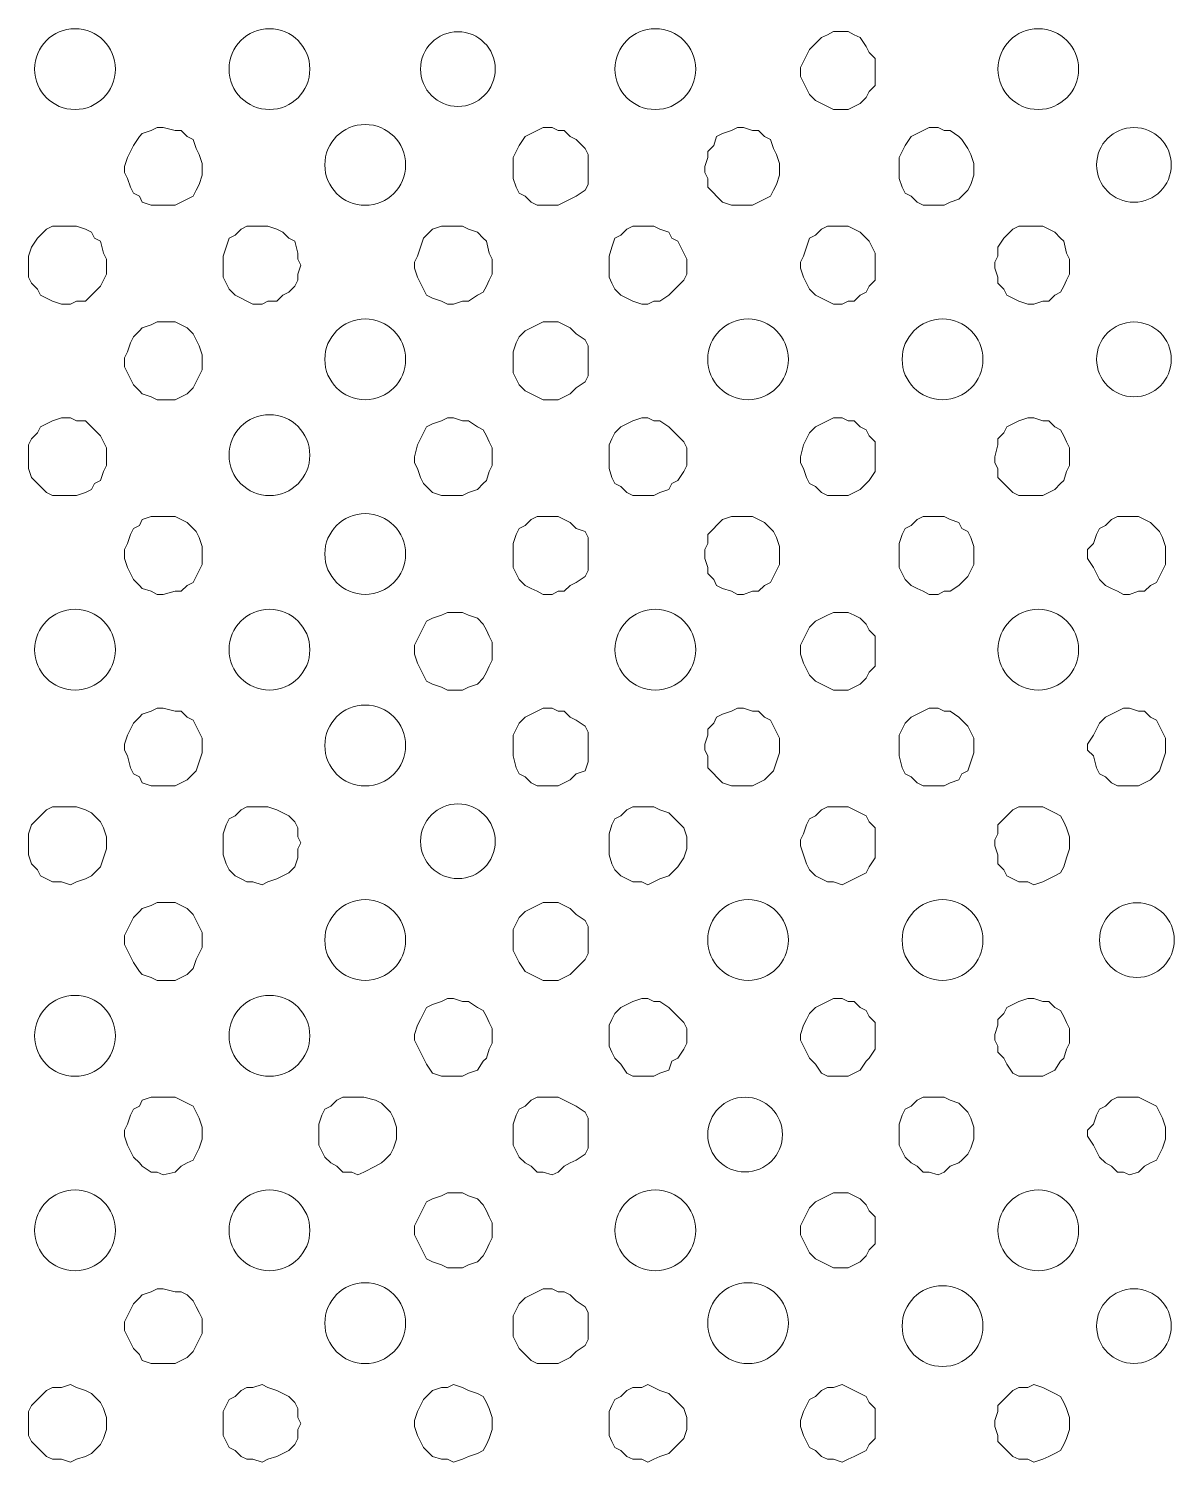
# Model space of a CAD drawing. Header units: inches. Extents: x 0.13 to 4.47, y 0.19 to 3.07.
# Drawn here: x 1.302 to 1.4799, y 1.0486 to 1.2711 of the extents above; entities that cross this region are included whole.
import ezdxf

# ---------------------------------------------------------------- set-up
doc = ezdxf.new("R2010")
doc.units = ezdxf.units.IN
doc.header["$MEASUREMENT"] = 0
doc.layers.add('PDF_PDF5_PDF12_PDF11_PROYECCION 2', color=7, linetype='Continuous')

msp = doc.modelspace()

# ---------------------------------------------------------------- linework, layer by layer
at = {"layer": 'PDF_PDF5_PDF12_PDF11_PROYECCION 2', "lineweight": 5}
for points in [[(1.43345, 1.2641), (1.43345, 1.26549), (1.43345, 1.26642), (1.43252, 1.26735), (1.43205, 1.26828), (1.43113, 1.26967), (1.4302, 1.27013), (1.42927, 1.2706), (1.42834, 1.2706), (1.42695, 1.2706), (1.42602, 1.27013), (1.42509, 1.26967), (1.42416, 1.26874), (1.42323, 1.26781), (1.42277, 1.26688), (1.4223, 1.26595), (1.42184, 1.26503), (1.42184, 1.26363), (1.4223, 1.2627), (1.42277, 1.26177), (1.42323, 1.26085), (1.42416, 1.25992), (1.42509, 1.25945), (1.42602, 1.25899), (1.42695, 1.25852), (1.42834, 1.25852), (1.42927, 1.25852), (1.4302, 1.25899), (1.43113, 1.25945), (1.43205, 1.26038), (1.43252, 1.26131), (1.43345, 1.26224), (1.43345, 1.26317)], [(1.32896, 1.24924), (1.32896, 1.25016), (1.32849, 1.25156), (1.32803, 1.25249), (1.32756, 1.25388), (1.32664, 1.25434), (1.32571, 1.25527), (1.32478, 1.25527), (1.32292, 1.25574), (1.32199, 1.25574), (1.32106, 1.25527), (1.31967, 1.25481), (1.31921, 1.25434), (1.31828, 1.25295), (1.31781, 1.25202), (1.31735, 1.25109), (1.31688, 1.2497), (1.31688, 1.24877), (1.31735, 1.24784), (1.31781, 1.24645), (1.31828, 1.24552), (1.31921, 1.24506), (1.31967, 1.24413), (1.32106, 1.24366), (1.32199, 1.24366), (1.32292, 1.24366), (1.32478, 1.24366), (1.32571, 1.24413), (1.32664, 1.24459), (1.32756, 1.24506), (1.32803, 1.24599), (1.32849, 1.24691), (1.32896, 1.24831)], [(1.38887, 1.24924), (1.38887, 1.25016), (1.38887, 1.25156), (1.3884, 1.25249), (1.38701, 1.25388), (1.38608, 1.25434), (1.38515, 1.25527), (1.38422, 1.25527), (1.38329, 1.25574), (1.3819, 1.25574), (1.38097, 1.25527), (1.38004, 1.25481), (1.37911, 1.25434), (1.37818, 1.25295), (1.37772, 1.25202), (1.37726, 1.25109), (1.37726, 1.2497), (1.37726, 1.24877), (1.37726, 1.24784), (1.37772, 1.24645), (1.37818, 1.24552), (1.37911, 1.24506), (1.38004, 1.24413), (1.38097, 1.24366), (1.3819, 1.24366), (1.38329, 1.24366), (1.38422, 1.24366), (1.38515, 1.24413), (1.38608, 1.24459), (1.38701, 1.24506), (1.3884, 1.24599), (1.38887, 1.24691), (1.38887, 1.24831)], [(1.41859, 1.24924), (1.41859, 1.25016), (1.41812, 1.25156), (1.41766, 1.25249), (1.41719, 1.25388), (1.41627, 1.25434), (1.41534, 1.25527), (1.41441, 1.25527), (1.41301, 1.25574), (1.41209, 1.25574), (1.41116, 1.25527), (1.40976, 1.25481), (1.40883, 1.25434), (1.40837, 1.25295), (1.40744, 1.25202), (1.40744, 1.25109), (1.40698, 1.2497), (1.40698, 1.24877), (1.40744, 1.24784), (1.40744, 1.24645), (1.40837, 1.24552), (1.40883, 1.24506), (1.40976, 1.24413), (1.41116, 1.24366), (1.41209, 1.24366), (1.41301, 1.24366), (1.41441, 1.24366), (1.41534, 1.24413), (1.41627, 1.24459), (1.41719, 1.24506), (1.41766, 1.24599), (1.41812, 1.24691), (1.41859, 1.24831)], [(1.44877, 1.24924), (1.44877, 1.25016), (1.44831, 1.25156), (1.44784, 1.25249), (1.44692, 1.25388), (1.44645, 1.25434), (1.44506, 1.25527), (1.44413, 1.25527), (1.4432, 1.25574), (1.44181, 1.25574), (1.44088, 1.25527), (1.43995, 1.25481), (1.43902, 1.25434), (1.43809, 1.25295), (1.43763, 1.25202), (1.43716, 1.25109), (1.43716, 1.2497), (1.43716, 1.24877), (1.43716, 1.24784), (1.43763, 1.24645), (1.43809, 1.24552), (1.43902, 1.24506), (1.43995, 1.24413), (1.44088, 1.24366), (1.44181, 1.24366), (1.4432, 1.24366), (1.44413, 1.24366), (1.44506, 1.24413), (1.44645, 1.24459), (1.44692, 1.24506), (1.44784, 1.24599), (1.44831, 1.24691), (1.44877, 1.24831)], [(1.3141, 1.23438), (1.3141, 1.2353), (1.31363, 1.23623), (1.31317, 1.23809), (1.31224, 1.23855), (1.31178, 1.23948), (1.31085, 1.23995), (1.30945, 1.24041), (1.30852, 1.24041), (1.30713, 1.24041), (1.30574, 1.24041), (1.30481, 1.23995), (1.30388, 1.23902), (1.30342, 1.23855), (1.30249, 1.23716), (1.30202, 1.23577), (1.30202, 1.23484), (1.30202, 1.23391), (1.30202, 1.23252), (1.30249, 1.23159), (1.30342, 1.23066), (1.30388, 1.22973), (1.30481, 1.22927), (1.30574, 1.2288), (1.30713, 1.22834), (1.30852, 1.22834), (1.30945, 1.2288), (1.31085, 1.2288), (1.31178, 1.22973), (1.31224, 1.2302), (1.31317, 1.23112), (1.31363, 1.23205), (1.3141, 1.23298)], [(1.34428, 1.23438), (1.34382, 1.2353), (1.34382, 1.23623), (1.34335, 1.23809), (1.34243, 1.23855), (1.3415, 1.23948), (1.34057, 1.23995), (1.33917, 1.24041), (1.33825, 1.24041), (1.33685, 1.24041), (1.33592, 1.24041), (1.335, 1.23995), (1.33407, 1.23902), (1.33314, 1.23855), (1.33267, 1.23716), (1.33221, 1.23577), (1.33221, 1.23484), (1.33221, 1.23391), (1.33221, 1.23252), (1.33267, 1.23159), (1.33314, 1.23066), (1.33407, 1.22973), (1.335, 1.22927), (1.33592, 1.2288), (1.33685, 1.22834), (1.33825, 1.22834), (1.33917, 1.2288), (1.34057, 1.2288), (1.3415, 1.22973), (1.34243, 1.2302), (1.34335, 1.23112), (1.34382, 1.23205), (1.34382, 1.23298)], [(1.374, 1.23438), (1.374, 1.2353), (1.37354, 1.23623), (1.37308, 1.23809), (1.37261, 1.23855), (1.37168, 1.23948), (1.37029, 1.23995), (1.36936, 1.24041), (1.36797, 1.24041), (1.36704, 1.24041), (1.36611, 1.24041), (1.36472, 1.23995), (1.36379, 1.23902), (1.36332, 1.23855), (1.36286, 1.23716), (1.36239, 1.23577), (1.36193, 1.23484), (1.36193, 1.23391), (1.36239, 1.23252), (1.36286, 1.23159), (1.36332, 1.23066), (1.36379, 1.22973), (1.36472, 1.22927), (1.36611, 1.2288), (1.36704, 1.22834), (1.36797, 1.22834), (1.36936, 1.2288), (1.37029, 1.2288), (1.37168, 1.22973), (1.37261, 1.2302), (1.37308, 1.23112), (1.37354, 1.23205), (1.374, 1.23298)], [(1.40419, 1.23438), (1.40419, 1.2353), (1.40373, 1.23623), (1.4028, 1.23809), (1.40187, 1.23855), (1.4014, 1.23948), (1.40001, 1.23995), (1.39908, 1.24041), (1.39815, 1.24041), (1.39722, 1.24041), (1.39583, 1.24041), (1.3949, 1.23995), (1.39397, 1.23902), (1.39305, 1.23855), (1.39258, 1.23716), (1.39212, 1.23577), (1.39212, 1.23484), (1.39212, 1.23391), (1.39212, 1.23252), (1.39258, 1.23159), (1.39305, 1.23066), (1.39397, 1.22973), (1.3949, 1.22927), (1.39583, 1.2288), (1.39722, 1.22834), (1.39815, 1.22834), (1.39908, 1.2288), (1.40001, 1.2288), (1.4014, 1.22973), (1.40187, 1.2302), (1.4028, 1.23112), (1.40373, 1.23205), (1.40419, 1.23298)], [(1.43345, 1.23438), (1.43345, 1.2353), (1.43345, 1.23623), (1.43252, 1.23809), (1.43205, 1.23855), (1.43113, 1.23948), (1.4302, 1.23995), (1.42927, 1.24041), (1.42834, 1.24041), (1.42695, 1.24041), (1.42602, 1.24041), (1.42509, 1.23995), (1.42416, 1.23902), (1.42323, 1.23855), (1.42277, 1.23716), (1.4223, 1.23577), (1.42184, 1.23484), (1.42184, 1.23391), (1.4223, 1.23252), (1.42277, 1.23159), (1.42323, 1.23066), (1.42416, 1.22973), (1.42509, 1.22927), (1.42602, 1.2288), (1.42695, 1.22834), (1.42834, 1.22834), (1.42927, 1.2288), (1.4302, 1.2288), (1.43113, 1.22973), (1.43205, 1.2302), (1.43252, 1.23112), (1.43345, 1.23205), (1.43345, 1.23298)], [(1.46363, 1.23438), (1.46363, 1.2353), (1.46317, 1.23623), (1.46271, 1.23809), (1.46224, 1.23855), (1.46131, 1.23948), (1.46038, 1.23995), (1.45945, 1.24041), (1.45806, 1.24041), (1.45713, 1.24041), (1.45574, 1.24041), (1.45481, 1.23995), (1.45388, 1.23902), (1.45342, 1.23855), (1.45249, 1.23716), (1.45249, 1.23577), (1.45202, 1.23484), (1.45202, 1.23391), (1.45249, 1.23252), (1.45249, 1.23159), (1.45342, 1.23066), (1.45388, 1.22973), (1.45481, 1.22927), (1.45574, 1.2288), (1.45713, 1.22834), (1.45806, 1.22834), (1.45945, 1.2288), (1.46038, 1.2288), (1.46131, 1.22973), (1.46224, 1.2302), (1.46271, 1.23112), (1.46317, 1.23205), (1.46363, 1.23298)], [(1.32896, 1.21905), (1.32896, 1.22044), (1.32849, 1.22184), (1.32803, 1.22277), (1.32756, 1.22369), (1.32664, 1.22462), (1.32571, 1.22509), (1.32478, 1.22555), (1.32292, 1.22555), (1.32199, 1.22555), (1.32106, 1.22509), (1.31967, 1.22462), (1.31921, 1.22416), (1.31828, 1.22323), (1.31781, 1.2223), (1.31735, 1.22091), (1.31688, 1.21998), (1.31688, 1.21859), (1.31735, 1.21766), (1.31781, 1.21673), (1.31828, 1.2158), (1.31921, 1.21487), (1.31967, 1.21441), (1.32106, 1.21394), (1.32199, 1.21348), (1.32292, 1.21348), (1.32478, 1.21348), (1.32571, 1.21394), (1.32664, 1.21441), (1.32756, 1.21533), (1.32803, 1.21626), (1.32849, 1.21719), (1.32896, 1.21812)], [(1.38887, 1.21905), (1.38887, 1.22044), (1.38887, 1.22184), (1.3884, 1.22277), (1.38701, 1.22369), (1.38608, 1.22462), (1.38515, 1.22509), (1.38422, 1.22555), (1.38329, 1.22555), (1.3819, 1.22555), (1.38097, 1.22509), (1.38004, 1.22462), (1.37911, 1.22416), (1.37818, 1.22323), (1.37772, 1.2223), (1.37726, 1.22091), (1.37726, 1.21998), (1.37726, 1.21859), (1.37726, 1.21766), (1.37772, 1.21673), (1.37818, 1.2158), (1.37911, 1.21487), (1.38004, 1.21441), (1.38097, 1.21394), (1.3819, 1.21348), (1.38329, 1.21348), (1.38422, 1.21348), (1.38515, 1.21394), (1.38608, 1.21441), (1.38701, 1.21533), (1.3884, 1.21626), (1.38887, 1.21719), (1.38887, 1.21812)], [(1.3141, 1.20419), (1.3141, 1.20605), (1.31363, 1.20698), (1.31317, 1.2079), (1.31224, 1.20883), (1.31178, 1.2093), (1.31085, 1.21023), (1.30945, 1.21023), (1.30852, 1.21069), (1.30713, 1.21069), (1.30574, 1.21023), (1.30481, 1.20976), (1.30388, 1.2093), (1.30342, 1.20837), (1.30249, 1.20744), (1.30202, 1.20651), (1.30202, 1.20465), (1.30202, 1.20372), (1.30202, 1.2028), (1.30249, 1.2014), (1.30342, 1.20047), (1.30388, 1.20001), (1.30481, 1.19908), (1.30574, 1.19862), (1.30713, 1.19862), (1.30852, 1.19862), (1.30945, 1.19862), (1.31085, 1.19908), (1.31178, 1.19955), (1.31224, 1.20047), (1.31317, 1.20094), (1.31363, 1.20233), (1.3141, 1.20326)], [(1.374, 1.20419), (1.374, 1.20605), (1.37354, 1.20698), (1.37308, 1.2079), (1.37261, 1.20883), (1.37168, 1.2093), (1.37029, 1.21023), (1.36936, 1.21023), (1.36797, 1.21069), (1.36704, 1.21069), (1.36611, 1.21023), (1.36472, 1.20976), (1.36379, 1.2093), (1.36332, 1.20837), (1.36286, 1.20744), (1.36239, 1.20651), (1.36193, 1.20465), (1.36193, 1.20372), (1.36239, 1.2028), (1.36286, 1.2014), (1.36332, 1.20047), (1.36379, 1.20001), (1.36472, 1.19908), (1.36611, 1.19862), (1.36704, 1.19862), (1.36797, 1.19862), (1.36936, 1.19862), (1.37029, 1.19908), (1.37168, 1.19955), (1.37261, 1.20047), (1.37308, 1.20094), (1.37354, 1.20233), (1.374, 1.20326)], [(1.40419, 1.20419), (1.40419, 1.20605), (1.40373, 1.20698), (1.4028, 1.2079), (1.40187, 1.20883), (1.4014, 1.2093), (1.40001, 1.21023), (1.39908, 1.21023), (1.39815, 1.21069), (1.39722, 1.21069), (1.39583, 1.21023), (1.3949, 1.20976), (1.39397, 1.2093), (1.39305, 1.20837), (1.39258, 1.20744), (1.39212, 1.20651), (1.39212, 1.20465), (1.39212, 1.20372), (1.39212, 1.2028), (1.39258, 1.2014), (1.39305, 1.20047), (1.39397, 1.20001), (1.3949, 1.19908), (1.39583, 1.19862), (1.39722, 1.19862), (1.39815, 1.19862), (1.39908, 1.19862), (1.40001, 1.19908), (1.4014, 1.19955), (1.40187, 1.20047), (1.4028, 1.20094), (1.40373, 1.20233), (1.40419, 1.20326)], [(1.43345, 1.20419), (1.43345, 1.20605), (1.43345, 1.20698), (1.43252, 1.2079), (1.43205, 1.20883), (1.43113, 1.2093), (1.4302, 1.21023), (1.42927, 1.21023), (1.42834, 1.21069), (1.42695, 1.21069), (1.42602, 1.21023), (1.42509, 1.20976), (1.42416, 1.2093), (1.42323, 1.20837), (1.42277, 1.20744), (1.4223, 1.20651), (1.42184, 1.20465), (1.42184, 1.20372), (1.4223, 1.2028), (1.42277, 1.2014), (1.42323, 1.20047), (1.42416, 1.20001), (1.42509, 1.19908), (1.42602, 1.19862), (1.42695, 1.19862), (1.42834, 1.19862), (1.42927, 1.19862), (1.4302, 1.19908), (1.43113, 1.19955), (1.43205, 1.20047), (1.43252, 1.20094), (1.43345, 1.20233), (1.43345, 1.20326)], [(1.46363, 1.20419), (1.46363, 1.20605), (1.46317, 1.20698), (1.46271, 1.2079), (1.46224, 1.20883), (1.46131, 1.2093), (1.46038, 1.21023), (1.45945, 1.21023), (1.45806, 1.21069), (1.45713, 1.21069), (1.45574, 1.21023), (1.45481, 1.20976), (1.45388, 1.2093), (1.45342, 1.20837), (1.45249, 1.20744), (1.45249, 1.20651), (1.45202, 1.20465), (1.45202, 1.20372), (1.45249, 1.2028), (1.45249, 1.2014), (1.45342, 1.20047), (1.45388, 1.20001), (1.45481, 1.19908), (1.45574, 1.19862), (1.45713, 1.19862), (1.45806, 1.19862), (1.45945, 1.19862), (1.46038, 1.19908), (1.46131, 1.19955), (1.46224, 1.20047), (1.46271, 1.20094), (1.46317, 1.20233), (1.46363, 1.20326)], [(1.32896, 1.18933), (1.32896, 1.19072), (1.32849, 1.19211), (1.32803, 1.19304), (1.32756, 1.19351), (1.32664, 1.19444), (1.32571, 1.1949), (1.32478, 1.19537), (1.32292, 1.19537), (1.32199, 1.19537), (1.32106, 1.19537), (1.31967, 1.1949), (1.31921, 1.19397), (1.31828, 1.19351), (1.31781, 1.19258), (1.31735, 1.19119), (1.31688, 1.19026), (1.31688, 1.18886), (1.31735, 1.18747), (1.31781, 1.18654), (1.31828, 1.18561), (1.31921, 1.18468), (1.31967, 1.18422), (1.32106, 1.18376), (1.32199, 1.18329), (1.32292, 1.18329), (1.32478, 1.18376), (1.32571, 1.18376), (1.32664, 1.18468), (1.32756, 1.18515), (1.32803, 1.18608), (1.32849, 1.18701), (1.32896, 1.18794)], [(1.38887, 1.18933), (1.38887, 1.19072), (1.38887, 1.19211), (1.3884, 1.19304), (1.38701, 1.19351), (1.38608, 1.19444), (1.38515, 1.1949), (1.38422, 1.19537), (1.38329, 1.19537), (1.3819, 1.19537), (1.38097, 1.19537), (1.38004, 1.1949), (1.37911, 1.19397), (1.37818, 1.19351), (1.37772, 1.19258), (1.37726, 1.19119), (1.37726, 1.19026), (1.37726, 1.18886), (1.37726, 1.18747), (1.37772, 1.18654), (1.37818, 1.18561), (1.37911, 1.18468), (1.38004, 1.18422), (1.38097, 1.18376), (1.3819, 1.18329), (1.38329, 1.18329), (1.38422, 1.18376), (1.38515, 1.18376), (1.38608, 1.18468), (1.38701, 1.18515), (1.3884, 1.18608), (1.38887, 1.18701), (1.38887, 1.18794)], [(1.41859, 1.18933), (1.41859, 1.19072), (1.41812, 1.19211), (1.41766, 1.19304), (1.41719, 1.19351), (1.41627, 1.19444), (1.41534, 1.1949), (1.41441, 1.19537), (1.41301, 1.19537), (1.41209, 1.19537), (1.41116, 1.19537), (1.40976, 1.1949), (1.40883, 1.19397), (1.40837, 1.19351), (1.40744, 1.19258), (1.40744, 1.19119), (1.40698, 1.19026), (1.40698, 1.18886), (1.40744, 1.18747), (1.40744, 1.18654), (1.40837, 1.18561), (1.40883, 1.18468), (1.40976, 1.18422), (1.41116, 1.18376), (1.41209, 1.18329), (1.41301, 1.18329), (1.41441, 1.18376), (1.41534, 1.18376), (1.41627, 1.18468), (1.41719, 1.18515), (1.41766, 1.18608), (1.41812, 1.18701), (1.41859, 1.18794)], [(1.44877, 1.18933), (1.44877, 1.19072), (1.44831, 1.19211), (1.44784, 1.19304), (1.44692, 1.19351), (1.44645, 1.19444), (1.44506, 1.1949), (1.44413, 1.19537), (1.4432, 1.19537), (1.44181, 1.19537), (1.44088, 1.19537), (1.43995, 1.1949), (1.43902, 1.19397), (1.43809, 1.19351), (1.43763, 1.19258), (1.43716, 1.19119), (1.43716, 1.19026), (1.43716, 1.18886), (1.43716, 1.18747), (1.43763, 1.18654), (1.43809, 1.18561), (1.43902, 1.18468), (1.43995, 1.18422), (1.44088, 1.18376), (1.44181, 1.18329), (1.4432, 1.18329), (1.44413, 1.18376), (1.44506, 1.18376), (1.44645, 1.18468), (1.44692, 1.18515), (1.44784, 1.18608), (1.44831, 1.18701), (1.44877, 1.18794)], [(1.47849, 1.18933), (1.47849, 1.19072), (1.47803, 1.19211), (1.47757, 1.19304), (1.4771, 1.19351), (1.47617, 1.19444), (1.47524, 1.1949), (1.47432, 1.19537), (1.47292, 1.19537), (1.47199, 1.19537), (1.47106, 1.19537), (1.47014, 1.1949), (1.46921, 1.19397), (1.46828, 1.19351), (1.46781, 1.19258), (1.46735, 1.19119), (1.46642, 1.19026), (1.46642, 1.18886), (1.46735, 1.18747), (1.46781, 1.18654), (1.46828, 1.18561), (1.46921, 1.18468), (1.47014, 1.18422), (1.47106, 1.18376), (1.47199, 1.18329), (1.47292, 1.18329), (1.47432, 1.18376), (1.47524, 1.18376), (1.47617, 1.18468), (1.4771, 1.18515), (1.47757, 1.18608), (1.47803, 1.18701), (1.47849, 1.18794)], [(1.374, 1.17493), (1.374, 1.17586), (1.37354, 1.17679), (1.37308, 1.17772), (1.37261, 1.17865), (1.37168, 1.17958), (1.37029, 1.18004), (1.36936, 1.1805), (1.36797, 1.1805), (1.36704, 1.1805), (1.36611, 1.18004), (1.36472, 1.17958), (1.36379, 1.17911), (1.36332, 1.17818), (1.36286, 1.17725), (1.36239, 1.17633), (1.36193, 1.1754), (1.36193, 1.174), (1.36239, 1.17261), (1.36286, 1.17168), (1.36332, 1.17075), (1.36379, 1.16982), (1.36472, 1.16936), (1.36611, 1.16889), (1.36704, 1.16843), (1.36797, 1.16843), (1.36936, 1.16843), (1.37029, 1.16889), (1.37168, 1.16936), (1.37261, 1.17029), (1.37308, 1.17122), (1.37354, 1.17215), (1.374, 1.17307)], [(1.43345, 1.17493), (1.43345, 1.17586), (1.43345, 1.17679), (1.43252, 1.17772), (1.43205, 1.17865), (1.43113, 1.17958), (1.4302, 1.18004), (1.42927, 1.1805), (1.42834, 1.1805), (1.42695, 1.1805), (1.42602, 1.18004), (1.42509, 1.17958), (1.42416, 1.17911), (1.42323, 1.17818), (1.42277, 1.17725), (1.4223, 1.17633), (1.42184, 1.1754), (1.42184, 1.174), (1.4223, 1.17261), (1.42277, 1.17168), (1.42323, 1.17075), (1.42416, 1.16982), (1.42509, 1.16936), (1.42602, 1.16889), (1.42695, 1.16843), (1.42834, 1.16843), (1.42927, 1.16843), (1.4302, 1.16889), (1.43113, 1.16936), (1.43205, 1.17029), (1.43252, 1.17122), (1.43345, 1.17215), (1.43345, 1.17307)], [(1.32896, 1.15961), (1.32896, 1.161), (1.32849, 1.16193), (1.32803, 1.16286), (1.32756, 1.16379), (1.32664, 1.16425), (1.32571, 1.16518), (1.32478, 1.16518), (1.32292, 1.16564), (1.32199, 1.16564), (1.32106, 1.16518), (1.31967, 1.16472), (1.31921, 1.16425), (1.31828, 1.16332), (1.31781, 1.16239), (1.31735, 1.16146), (1.31688, 1.16007), (1.31688, 1.15914), (1.31735, 1.15821), (1.31781, 1.15636), (1.31828, 1.15543), (1.31921, 1.15496), (1.31967, 1.15403), (1.32106, 1.15357), (1.32199, 1.15357), (1.32292, 1.15357), (1.32478, 1.15357), (1.32571, 1.15403), (1.32664, 1.1545), (1.32756, 1.15543), (1.32803, 1.15589), (1.32849, 1.15728), (1.32896, 1.15868)], [(1.38887, 1.15961), (1.38887, 1.161), (1.38887, 1.16193), (1.3884, 1.16286), (1.38701, 1.16379), (1.38608, 1.16425), (1.38515, 1.16518), (1.38422, 1.16518), (1.38329, 1.16564), (1.3819, 1.16564), (1.38097, 1.16518), (1.38004, 1.16472), (1.37911, 1.16425), (1.37818, 1.16332), (1.37772, 1.16239), (1.37726, 1.16146), (1.37726, 1.16007), (1.37726, 1.15914), (1.37726, 1.15821), (1.37772, 1.15636), (1.37818, 1.15543), (1.37911, 1.15496), (1.38004, 1.15403), (1.38097, 1.15357), (1.3819, 1.15357), (1.38329, 1.15357), (1.38422, 1.15357), (1.38515, 1.15403), (1.38608, 1.1545), (1.38701, 1.15543), (1.3884, 1.15589), (1.38887, 1.15728), (1.38887, 1.15868)], [(1.41859, 1.15961), (1.41859, 1.161), (1.41812, 1.16193), (1.41766, 1.16286), (1.41719, 1.16379), (1.41627, 1.16425), (1.41534, 1.16518), (1.41441, 1.16518), (1.41301, 1.16564), (1.41209, 1.16564), (1.41116, 1.16518), (1.40976, 1.16472), (1.40883, 1.16425), (1.40837, 1.16332), (1.40744, 1.16239), (1.40744, 1.16146), (1.40698, 1.16007), (1.40698, 1.15914), (1.40744, 1.15821), (1.40744, 1.15636), (1.40837, 1.15543), (1.40883, 1.15496), (1.40976, 1.15403), (1.41116, 1.15357), (1.41209, 1.15357), (1.41301, 1.15357), (1.41441, 1.15357), (1.41534, 1.15403), (1.41627, 1.1545), (1.41719, 1.15543), (1.41766, 1.15589), (1.41812, 1.15728), (1.41859, 1.15868)], [(1.44877, 1.15961), (1.44877, 1.161), (1.44831, 1.16193), (1.44784, 1.16286), (1.44692, 1.16379), (1.44645, 1.16425), (1.44506, 1.16518), (1.44413, 1.16518), (1.4432, 1.16564), (1.44181, 1.16564), (1.44088, 1.16518), (1.43995, 1.16472), (1.43902, 1.16425), (1.43809, 1.16332), (1.43763, 1.16239), (1.43716, 1.16146), (1.43716, 1.16007), (1.43716, 1.15914), (1.43716, 1.15821), (1.43763, 1.15636), (1.43809, 1.15543), (1.43902, 1.15496), (1.43995, 1.15403), (1.44088, 1.15357), (1.44181, 1.15357), (1.4432, 1.15357), (1.44413, 1.15357), (1.44506, 1.15403), (1.44645, 1.1545), (1.44692, 1.15543), (1.44784, 1.15589), (1.44831, 1.15728), (1.44877, 1.15868)], [(1.47849, 1.15961), (1.47849, 1.161), (1.47803, 1.16193), (1.47757, 1.16286), (1.4771, 1.16379), (1.47617, 1.16425), (1.47524, 1.16518), (1.47432, 1.16518), (1.47292, 1.16564), (1.47199, 1.16564), (1.47106, 1.16518), (1.47014, 1.16472), (1.46921, 1.16425), (1.46828, 1.16332), (1.46781, 1.16239), (1.46735, 1.16146), (1.46642, 1.16007), (1.46642, 1.15914), (1.46735, 1.15821), (1.46781, 1.15636), (1.46828, 1.15543), (1.46921, 1.15496), (1.47014, 1.15403), (1.47106, 1.15357), (1.47199, 1.15357), (1.47292, 1.15357), (1.47432, 1.15357), (1.47524, 1.15403), (1.47617, 1.1545), (1.4771, 1.15543), (1.47757, 1.15589), (1.47803, 1.15728), (1.47849, 1.15868)], [(1.3141, 1.14475), (1.3141, 1.14567), (1.31363, 1.14707), (1.31317, 1.148), (1.31224, 1.14893), (1.31178, 1.14939), (1.31085, 1.14985), (1.30945, 1.15032), (1.30852, 1.15032), (1.30713, 1.15032), (1.30574, 1.15032), (1.30481, 1.14985), (1.30388, 1.14893), (1.30342, 1.14846), (1.30249, 1.14753), (1.30202, 1.14614), (1.30202, 1.14521), (1.30202, 1.14428), (1.30202, 1.14289), (1.30249, 1.1415), (1.30342, 1.14057), (1.30388, 1.13964), (1.30481, 1.13917), (1.30574, 1.13871), (1.30713, 1.13871), (1.30852, 1.13824), (1.30945, 1.13871), (1.31085, 1.13917), (1.31178, 1.13964), (1.31224, 1.1401), (1.31317, 1.14103), (1.31363, 1.14242), (1.3141, 1.14382)], [(1.34428, 1.14475), (1.34382, 1.14567), (1.34382, 1.14707), (1.34335, 1.148), (1.34243, 1.14893), (1.3415, 1.14939), (1.34057, 1.14985), (1.33917, 1.15032), (1.33825, 1.15032), (1.33685, 1.15032), (1.33592, 1.15032), (1.335, 1.14985), (1.33407, 1.14893), (1.33314, 1.14846), (1.33267, 1.14753), (1.33221, 1.14614), (1.33221, 1.14521), (1.33221, 1.14428), (1.33221, 1.14289), (1.33267, 1.1415), (1.33314, 1.14057), (1.33407, 1.13964), (1.335, 1.13917), (1.33592, 1.13871), (1.33685, 1.13871), (1.33825, 1.13824), (1.33917, 1.13871), (1.34057, 1.13917), (1.3415, 1.13964), (1.34243, 1.1401), (1.34335, 1.14103), (1.34382, 1.14242), (1.34382, 1.14382)], [(1.40419, 1.14475), (1.40419, 1.14567), (1.40373, 1.14707), (1.4028, 1.148), (1.40187, 1.14893), (1.4014, 1.14939), (1.40001, 1.14985), (1.39908, 1.15032), (1.39815, 1.15032), (1.39722, 1.15032), (1.39583, 1.15032), (1.3949, 1.14985), (1.39397, 1.14893), (1.39305, 1.14846), (1.39258, 1.14753), (1.39212, 1.14614), (1.39212, 1.14521), (1.39212, 1.14428), (1.39212, 1.14289), (1.39258, 1.1415), (1.39305, 1.14057), (1.39397, 1.13964), (1.3949, 1.13917), (1.39583, 1.13871), (1.39722, 1.13871), (1.39815, 1.13824), (1.39908, 1.13871), (1.40001, 1.13917), (1.4014, 1.13964), (1.40187, 1.1401), (1.4028, 1.14103), (1.40373, 1.14242), (1.40419, 1.14382)], [(1.43345, 1.14475), (1.43345, 1.14567), (1.43345, 1.14707), (1.43252, 1.148), (1.43205, 1.14893), (1.43113, 1.14939), (1.4302, 1.14985), (1.42927, 1.15032), (1.42834, 1.15032), (1.42695, 1.15032), (1.42602, 1.15032), (1.42509, 1.14985), (1.42416, 1.14893), (1.42323, 1.14846), (1.42277, 1.14753), (1.4223, 1.14614), (1.42184, 1.14521), (1.42184, 1.14428), (1.4223, 1.14289), (1.42277, 1.1415), (1.42323, 1.14057), (1.42416, 1.13964), (1.42509, 1.13917), (1.42602, 1.13871), (1.42695, 1.13871), (1.42834, 1.13824), (1.42927, 1.13871), (1.4302, 1.13917), (1.43113, 1.13964), (1.43205, 1.1401), (1.43252, 1.14103), (1.43345, 1.14242), (1.43345, 1.14382)], [(1.46363, 1.14475), (1.46363, 1.14567), (1.46317, 1.14707), (1.46271, 1.148), (1.46224, 1.14893), (1.46131, 1.14939), (1.46038, 1.14985), (1.45945, 1.15032), (1.45806, 1.15032), (1.45713, 1.15032), (1.45574, 1.15032), (1.45481, 1.14985), (1.45388, 1.14893), (1.45342, 1.14846), (1.45249, 1.14753), (1.45249, 1.14614), (1.45202, 1.14521), (1.45202, 1.14428), (1.45249, 1.14289), (1.45249, 1.1415), (1.45342, 1.14057), (1.45388, 1.13964), (1.45481, 1.13917), (1.45574, 1.13871), (1.45713, 1.13871), (1.45806, 1.13824), (1.45945, 1.13871), (1.46038, 1.13917), (1.46131, 1.13964), (1.46224, 1.1401), (1.46271, 1.14103), (1.46317, 1.14242), (1.46363, 1.14382)], [(1.32896, 1.12989), (1.32896, 1.13081), (1.32849, 1.13174), (1.32803, 1.13267), (1.32756, 1.1336), (1.32664, 1.13453), (1.32571, 1.13499), (1.32478, 1.13546), (1.32292, 1.13546), (1.32199, 1.13546), (1.32106, 1.13499), (1.31967, 1.13453), (1.31921, 1.13406), (1.31828, 1.13314), (1.31781, 1.13221), (1.31735, 1.13128), (1.31688, 1.13035), (1.31688, 1.12896), (1.31735, 1.12803), (1.31781, 1.1271), (1.31828, 1.12617), (1.31921, 1.12478), (1.31967, 1.12431), (1.32106, 1.12385), (1.32199, 1.12338), (1.32292, 1.12338), (1.32478, 1.12338), (1.32571, 1.12385), (1.32664, 1.12431), (1.32756, 1.12524), (1.32803, 1.12663), (1.32849, 1.12756), (1.32896, 1.12849)], [(1.38887, 1.12989), (1.38887, 1.13081), (1.38887, 1.13174), (1.3884, 1.13267), (1.38701, 1.1336), (1.38608, 1.13453), (1.38515, 1.13499), (1.38422, 1.13546), (1.38329, 1.13546), (1.3819, 1.13546), (1.38097, 1.13499), (1.38004, 1.13453), (1.37911, 1.13406), (1.37818, 1.13314), (1.37772, 1.13221), (1.37726, 1.13128), (1.37726, 1.13035), (1.37726, 1.12896), (1.37726, 1.12803), (1.37772, 1.1271), (1.37818, 1.12617), (1.37911, 1.12478), (1.38004, 1.12431), (1.38097, 1.12385), (1.3819, 1.12338), (1.38329, 1.12338), (1.38422, 1.12338), (1.38515, 1.12385), (1.38608, 1.12431), (1.38701, 1.12524), (1.3884, 1.12663), (1.38887, 1.12756), (1.38887, 1.12849)], [(1.374, 1.11456), (1.374, 1.11595), (1.37354, 1.11688), (1.37308, 1.11781), (1.37261, 1.11874), (1.37168, 1.1192), (1.37029, 1.12013), (1.36936, 1.12013), (1.36797, 1.1206), (1.36704, 1.1206), (1.36611, 1.12013), (1.36472, 1.11967), (1.36379, 1.1192), (1.36332, 1.11828), (1.36286, 1.11735), (1.36239, 1.11642), (1.36193, 1.11502), (1.36193, 1.1141), (1.36239, 1.11317), (1.36286, 1.11224), (1.36332, 1.11131), (1.36379, 1.11038), (1.36472, 1.10899), (1.36611, 1.10852), (1.36704, 1.10852), (1.36797, 1.10852), (1.36936, 1.10852), (1.37029, 1.10899), (1.37168, 1.10945), (1.37261, 1.11084), (1.37308, 1.11131), (1.37354, 1.1127), (1.374, 1.11363)], [(1.40419, 1.11456), (1.40419, 1.11595), (1.40373, 1.11688), (1.4028, 1.11781), (1.40187, 1.11874), (1.4014, 1.1192), (1.40001, 1.12013), (1.39908, 1.12013), (1.39815, 1.1206), (1.39722, 1.1206), (1.39583, 1.12013), (1.3949, 1.11967), (1.39397, 1.1192), (1.39305, 1.11828), (1.39258, 1.11735), (1.39212, 1.11642), (1.39212, 1.11502), (1.39212, 1.1141), (1.39212, 1.11317), (1.39258, 1.11224), (1.39305, 1.11131), (1.39397, 1.11038), (1.3949, 1.10899), (1.39583, 1.10852), (1.39722, 1.10852), (1.39815, 1.10852), (1.39908, 1.10852), (1.40001, 1.10899), (1.4014, 1.10945), (1.40187, 1.11084), (1.4028, 1.11131), (1.40373, 1.1127), (1.40419, 1.11363)], [(1.43345, 1.11456), (1.43345, 1.11595), (1.43345, 1.11688), (1.43252, 1.11781), (1.43205, 1.11874), (1.43113, 1.1192), (1.4302, 1.12013), (1.42927, 1.12013), (1.42834, 1.1206), (1.42695, 1.1206), (1.42602, 1.12013), (1.42509, 1.11967), (1.42416, 1.1192), (1.42323, 1.11828), (1.42277, 1.11735), (1.4223, 1.11642), (1.42184, 1.11502), (1.42184, 1.1141), (1.4223, 1.11317), (1.42277, 1.11224), (1.42323, 1.11131), (1.42416, 1.11038), (1.42509, 1.10899), (1.42602, 1.10852), (1.42695, 1.10852), (1.42834, 1.10852), (1.42927, 1.10852), (1.4302, 1.10899), (1.43113, 1.10945), (1.43205, 1.11084), (1.43252, 1.11131), (1.43345, 1.1127), (1.43345, 1.11363)], [(1.46363, 1.11456), (1.46363, 1.11595), (1.46317, 1.11688), (1.46271, 1.11781), (1.46224, 1.11874), (1.46131, 1.1192), (1.46038, 1.12013), (1.45945, 1.12013), (1.45806, 1.1206), (1.45713, 1.1206), (1.45574, 1.12013), (1.45481, 1.11967), (1.45388, 1.1192), (1.45342, 1.11828), (1.45249, 1.11735), (1.45249, 1.11642), (1.45202, 1.11502), (1.45202, 1.1141), (1.45249, 1.11317), (1.45249, 1.11224), (1.45342, 1.11131), (1.45388, 1.11038), (1.45481, 1.10899), (1.45574, 1.10852), (1.45713, 1.10852), (1.45806, 1.10852), (1.45945, 1.10852), (1.46038, 1.10899), (1.46131, 1.10945), (1.46224, 1.11084), (1.46271, 1.11131), (1.46317, 1.1127), (1.46363, 1.11363)], [(1.32896, 1.0997), (1.32896, 1.10063), (1.32849, 1.10202), (1.32803, 1.10295), (1.32756, 1.10388), (1.32664, 1.10434), (1.32571, 1.10481), (1.32478, 1.10527), (1.32292, 1.10527), (1.32199, 1.10527), (1.32106, 1.10527), (1.31967, 1.10481), (1.31921, 1.10388), (1.31828, 1.10341), (1.31781, 1.10249), (1.31735, 1.10109), (1.31688, 1.10016), (1.31688, 1.09923), (1.31735, 1.09784), (1.31781, 1.09691), (1.31828, 1.09598), (1.31921, 1.09506), (1.31967, 1.09459), (1.32106, 1.09366), (1.32199, 1.09366), (1.32292, 1.0932), (1.32478, 1.09366), (1.32571, 1.09459), (1.32664, 1.09506), (1.32756, 1.09552), (1.32803, 1.09645), (1.32849, 1.09738), (1.32896, 1.09877)], [(1.35914, 1.0997), (1.35914, 1.10063), (1.35868, 1.10202), (1.35822, 1.10295), (1.35729, 1.10388), (1.35682, 1.10434), (1.35589, 1.10481), (1.35404, 1.10527), (1.35311, 1.10527), (1.35218, 1.10527), (1.35078, 1.10527), (1.34986, 1.10481), (1.34893, 1.10388), (1.348, 1.10341), (1.34753, 1.10249), (1.34707, 1.10109), (1.34707, 1.10016), (1.34707, 1.09923), (1.34707, 1.09784), (1.34753, 1.09691), (1.348, 1.09598), (1.34893, 1.09506), (1.34986, 1.09459), (1.35078, 1.09366), (1.35218, 1.09366), (1.35311, 1.0932), (1.35404, 1.09366), (1.35589, 1.09459), (1.35682, 1.09506), (1.35729, 1.09552), (1.35822, 1.09645), (1.35868, 1.09738), (1.35914, 1.09877)], [(1.38887, 1.0997), (1.38887, 1.10063), (1.38887, 1.10202), (1.3884, 1.10295), (1.38701, 1.10388), (1.38608, 1.10434), (1.38515, 1.10481), (1.38422, 1.10527), (1.38329, 1.10527), (1.3819, 1.10527), (1.38097, 1.10527), (1.38004, 1.10481), (1.37911, 1.10388), (1.37818, 1.10341), (1.37772, 1.10249), (1.37726, 1.10109), (1.37726, 1.10016), (1.37726, 1.09923), (1.37726, 1.09784), (1.37772, 1.09691), (1.37818, 1.09598), (1.37911, 1.09506), (1.38004, 1.09459), (1.38097, 1.09366), (1.3819, 1.09366), (1.38329, 1.0932), (1.38422, 1.09366), (1.38515, 1.09459), (1.38608, 1.09506), (1.38701, 1.09552), (1.3884, 1.09645), (1.38887, 1.09738), (1.38887, 1.09877)], [(1.44877, 1.0997), (1.44877, 1.10063), (1.44831, 1.10202), (1.44784, 1.10295), (1.44692, 1.10388), (1.44645, 1.10434), (1.44506, 1.10481), (1.44413, 1.10527), (1.4432, 1.10527), (1.44181, 1.10527), (1.44088, 1.10527), (1.43995, 1.10481), (1.43902, 1.10388), (1.43809, 1.10341), (1.43763, 1.10249), (1.43716, 1.10109), (1.43716, 1.10016), (1.43716, 1.09923), (1.43716, 1.09784), (1.43763, 1.09691), (1.43809, 1.09598), (1.43902, 1.09506), (1.43995, 1.09459), (1.44088, 1.09366), (1.44181, 1.09366), (1.4432, 1.0932), (1.44413, 1.09366), (1.44506, 1.09459), (1.44645, 1.09506), (1.44692, 1.09552), (1.44784, 1.09645), (1.44831, 1.09738), (1.44877, 1.09877)], [(1.47849, 1.0997), (1.47849, 1.10063), (1.47803, 1.10202), (1.47757, 1.10295), (1.4771, 1.10388), (1.47617, 1.10434), (1.47524, 1.10481), (1.47432, 1.10527), (1.47292, 1.10527), (1.47199, 1.10527), (1.47106, 1.10527), (1.47014, 1.10481), (1.46921, 1.10388), (1.46828, 1.10341), (1.46781, 1.10249), (1.46735, 1.10109), (1.46642, 1.10016), (1.46642, 1.09923), (1.46735, 1.09784), (1.46781, 1.09691), (1.46828, 1.09598), (1.46921, 1.09506), (1.47014, 1.09459), (1.47106, 1.09366), (1.47199, 1.09366), (1.47292, 1.0932), (1.47432, 1.09366), (1.47524, 1.09459), (1.47617, 1.09506), (1.4771, 1.09552), (1.47757, 1.09645), (1.47803, 1.09738), (1.47849, 1.09877)], [(1.374, 1.08484), (1.374, 1.08577), (1.37354, 1.0867), (1.37308, 1.08762), (1.37261, 1.08855), (1.37168, 1.08948), (1.37029, 1.08995), (1.36936, 1.09041), (1.36797, 1.09041), (1.36704, 1.09041), (1.36611, 1.08995), (1.36472, 1.08948), (1.36379, 1.08902), (1.36332, 1.08809), (1.36286, 1.08716), (1.36239, 1.08623), (1.36193, 1.0853), (1.36193, 1.08391), (1.36239, 1.08298), (1.36286, 1.08205), (1.36332, 1.08112), (1.36379, 1.08019), (1.36472, 1.07973), (1.36611, 1.07927), (1.36704, 1.0788), (1.36797, 1.0788), (1.36936, 1.0788), (1.37029, 1.07927), (1.37168, 1.07973), (1.37261, 1.08066), (1.37308, 1.08159), (1.37354, 1.08252), (1.374, 1.08345)], [(1.43345, 1.08484), (1.43345, 1.08577), (1.43345, 1.0867), (1.43252, 1.08762), (1.43205, 1.08855), (1.43113, 1.08948), (1.4302, 1.08995), (1.42927, 1.09041), (1.42834, 1.09041), (1.42695, 1.09041), (1.42602, 1.08995), (1.42509, 1.08948), (1.42416, 1.08902), (1.42323, 1.08809), (1.42277, 1.08716), (1.4223, 1.08623), (1.42184, 1.0853), (1.42184, 1.08391), (1.4223, 1.08298), (1.42277, 1.08205), (1.42323, 1.08112), (1.42416, 1.08019), (1.42509, 1.07973), (1.42602, 1.07927), (1.42695, 1.0788), (1.42834, 1.0788), (1.42927, 1.0788), (1.4302, 1.07927), (1.43113, 1.07973), (1.43205, 1.08066), (1.43252, 1.08159), (1.43345, 1.08252), (1.43345, 1.08345)], [(1.32896, 1.06951), (1.32896, 1.07091), (1.32849, 1.07184), (1.32803, 1.07276), (1.32756, 1.07369), (1.32664, 1.07462), (1.32571, 1.07509), (1.32478, 1.07509), (1.32292, 1.07555), (1.32199, 1.07555), (1.32106, 1.07509), (1.31967, 1.07462), (1.31921, 1.07416), (1.31828, 1.07323), (1.31781, 1.0723), (1.31735, 1.07137), (1.31688, 1.07044), (1.31688, 1.06905), (1.31735, 1.06812), (1.31781, 1.06719), (1.31828, 1.06626), (1.31921, 1.06533), (1.31967, 1.0644), (1.32106, 1.06394), (1.32199, 1.06394), (1.32292, 1.06394), (1.32478, 1.06394), (1.32571, 1.0644), (1.32664, 1.06487), (1.32756, 1.0658), (1.32803, 1.06673), (1.32849, 1.06766), (1.32896, 1.06858)], [(1.38887, 1.06951), (1.38887, 1.07091), (1.38887, 1.07184), (1.3884, 1.07276), (1.38701, 1.07369), (1.38608, 1.07462), (1.38515, 1.07509), (1.38422, 1.07509), (1.38329, 1.07555), (1.3819, 1.07555), (1.38097, 1.07509), (1.38004, 1.07462), (1.37911, 1.07416), (1.37818, 1.07323), (1.37772, 1.0723), (1.37726, 1.07137), (1.37726, 1.07044), (1.37726, 1.06905), (1.37726, 1.06812), (1.37772, 1.06719), (1.37818, 1.06626), (1.37911, 1.06533), (1.38004, 1.0644), (1.38097, 1.06394), (1.3819, 1.06394), (1.38329, 1.06394), (1.38422, 1.06394), (1.38515, 1.0644), (1.38608, 1.06487), (1.38701, 1.0658), (1.3884, 1.06673), (1.38887, 1.06766), (1.38887, 1.06858)], [(1.3141, 1.05465), (1.3141, 1.05558), (1.31363, 1.05697), (1.31317, 1.0579), (1.31224, 1.05883), (1.31178, 1.0593), (1.31085, 1.05976), (1.30945, 1.06023), (1.30852, 1.06069), (1.30713, 1.06023), (1.30574, 1.06023), (1.30481, 1.05976), (1.30388, 1.05883), (1.30342, 1.05837), (1.30249, 1.05744), (1.30202, 1.05651), (1.30202, 1.05512), (1.30202, 1.05419), (1.30202, 1.05279), (1.30249, 1.05187), (1.30342, 1.05094), (1.30388, 1.05047), (1.30481, 1.04954), (1.30574, 1.04908), (1.30713, 1.04908), (1.30852, 1.04862), (1.30945, 1.04908), (1.31085, 1.04954), (1.31178, 1.05001), (1.31224, 1.05047), (1.31317, 1.0514), (1.31363, 1.05233), (1.3141, 1.05372)], [(1.34428, 1.05465), (1.34382, 1.05558), (1.34382, 1.05697), (1.34335, 1.0579), (1.34243, 1.05883), (1.3415, 1.0593), (1.34057, 1.05976), (1.33917, 1.06023), (1.33825, 1.06069), (1.33685, 1.06023), (1.33592, 1.06023), (1.335, 1.05976), (1.33407, 1.05883), (1.33314, 1.05837), (1.33267, 1.05744), (1.33221, 1.05651), (1.33221, 1.05512), (1.33221, 1.05419), (1.33221, 1.05279), (1.33267, 1.05187), (1.33314, 1.05094), (1.33407, 1.05047), (1.335, 1.04954), (1.33592, 1.04908), (1.33685, 1.04908), (1.33825, 1.04862), (1.33917, 1.04908), (1.34057, 1.04954), (1.3415, 1.05001), (1.34243, 1.05047), (1.34335, 1.0514), (1.34382, 1.05233), (1.34382, 1.05372)], [(1.374, 1.05465), (1.374, 1.05558), (1.37354, 1.05697), (1.37308, 1.0579), (1.37261, 1.05883), (1.37168, 1.0593), (1.37029, 1.05976), (1.36936, 1.06023), (1.36797, 1.06069), (1.36704, 1.06023), (1.36611, 1.06023), (1.36472, 1.05976), (1.36379, 1.05883), (1.36332, 1.05837), (1.36286, 1.05744), (1.36239, 1.05651), (1.36193, 1.05512), (1.36193, 1.05419), (1.36239, 1.05279), (1.36286, 1.05187), (1.36332, 1.05094), (1.36379, 1.05047), (1.36472, 1.04954), (1.36611, 1.04908), (1.36704, 1.04908), (1.36797, 1.04862), (1.36936, 1.04908), (1.37029, 1.04954), (1.37168, 1.05001), (1.37261, 1.05047), (1.37308, 1.0514), (1.37354, 1.05233), (1.374, 1.05372)], [(1.40419, 1.05465), (1.40419, 1.05558), (1.40373, 1.05697), (1.4028, 1.0579), (1.40187, 1.05883), (1.4014, 1.0593), (1.40001, 1.05976), (1.39908, 1.06023), (1.39815, 1.06069), (1.39722, 1.06023), (1.39583, 1.06023), (1.3949, 1.05976), (1.39397, 1.05883), (1.39305, 1.05837), (1.39258, 1.05744), (1.39212, 1.05651), (1.39212, 1.05512), (1.39212, 1.05419), (1.39212, 1.05279), (1.39258, 1.05187), (1.39305, 1.05094), (1.39397, 1.05047), (1.3949, 1.04954), (1.39583, 1.04908), (1.39722, 1.04908), (1.39815, 1.04862), (1.39908, 1.04908), (1.40001, 1.04954), (1.4014, 1.05001), (1.40187, 1.05047), (1.4028, 1.0514), (1.40373, 1.05233), (1.40419, 1.05372)], [(1.43345, 1.05465), (1.43345, 1.05558), (1.43345, 1.05697), (1.43252, 1.0579), (1.43205, 1.05883), (1.43113, 1.0593), (1.4302, 1.05976), (1.42927, 1.06023), (1.42834, 1.06069), (1.42695, 1.06023), (1.42602, 1.06023), (1.42509, 1.05976), (1.42416, 1.05883), (1.42323, 1.05837), (1.42277, 1.05744), (1.4223, 1.05651), (1.42184, 1.05512), (1.42184, 1.05419), (1.4223, 1.05279), (1.42277, 1.05187), (1.42323, 1.05094), (1.42416, 1.05047), (1.42509, 1.04954), (1.42602, 1.04908), (1.42695, 1.04908), (1.42834, 1.04862), (1.42927, 1.04908), (1.4302, 1.04954), (1.43113, 1.05001), (1.43205, 1.05047), (1.43252, 1.0514), (1.43345, 1.05233), (1.43345, 1.05372)], [(1.46363, 1.05465), (1.46363, 1.05558), (1.46317, 1.05697), (1.46271, 1.0579), (1.46224, 1.05883), (1.46131, 1.0593), (1.46038, 1.05976), (1.45945, 1.06023), (1.45806, 1.06069), (1.45713, 1.06023), (1.45574, 1.06023), (1.45481, 1.05976), (1.45388, 1.05883), (1.45342, 1.05837), (1.45249, 1.05744), (1.45249, 1.05651), (1.45202, 1.05512), (1.45202, 1.05419), (1.45249, 1.05279), (1.45249, 1.05187), (1.45342, 1.05094), (1.45388, 1.05047), (1.45481, 1.04954), (1.45574, 1.04908), (1.45713, 1.04908), (1.45806, 1.04862), (1.45945, 1.04908), (1.46038, 1.04954), (1.46131, 1.05001), (1.46224, 1.05047), (1.46271, 1.0514), (1.46317, 1.05233), (1.46363, 1.05372)]]:
    msp.add_lwpolyline(points, close=True, dxfattribs=at)
for centre, radius in [((1.30922, 1.26479), 0.00627), ((1.33941, 1.26479), 0.00627), ((1.36866, 1.26479), 0.0058), ((1.39931, 1.26479), 0.00627), ((1.45876, 1.26479), 0.00627), ((1.35427, 1.24993), 0.00627), ((1.47362, 1.24993), 0.0058), ((1.35427, 1.21975), 0.00627), ((1.41371, 1.21975), 0.00627), ((1.4439, 1.21975), 0.00627), ((1.47362, 1.21975), 0.0058), ((1.33941, 1.20489), 0.00627), ((1.35427, 1.18956), 0.00627), ((1.30922, 1.1747), 0.00627), ((1.33941, 1.1747), 0.00627), ((1.39931, 1.1747), 0.00627), ((1.45876, 1.1747), 0.00627), ((1.35427, 1.15984), 0.00627), ((1.36866, 1.14498), 0.0058), ((1.35427, 1.12965), 0.00627), ((1.41371, 1.12965), 0.00627), ((1.4439, 1.12965), 0.00627), ((1.47408, 1.12965), 0.0058), ((1.30922, 1.11479), 0.00627), ((1.33941, 1.11479), 0.00627), ((1.41325, 1.09947), 0.0058), ((1.30922, 1.08461), 0.00627), ((1.33941, 1.08461), 0.00627), ((1.39931, 1.08461), 0.00627), ((1.45876, 1.08461), 0.00627), ((1.35427, 1.07021), 0.00627), ((1.41371, 1.07021), 0.00627), ((1.4439, 1.06975), 0.00627), ((1.47362, 1.06975), 0.0058)]:
    msp.add_circle(centre, radius, dxfattribs=at)

doc.saveas('drawing.dxf')
